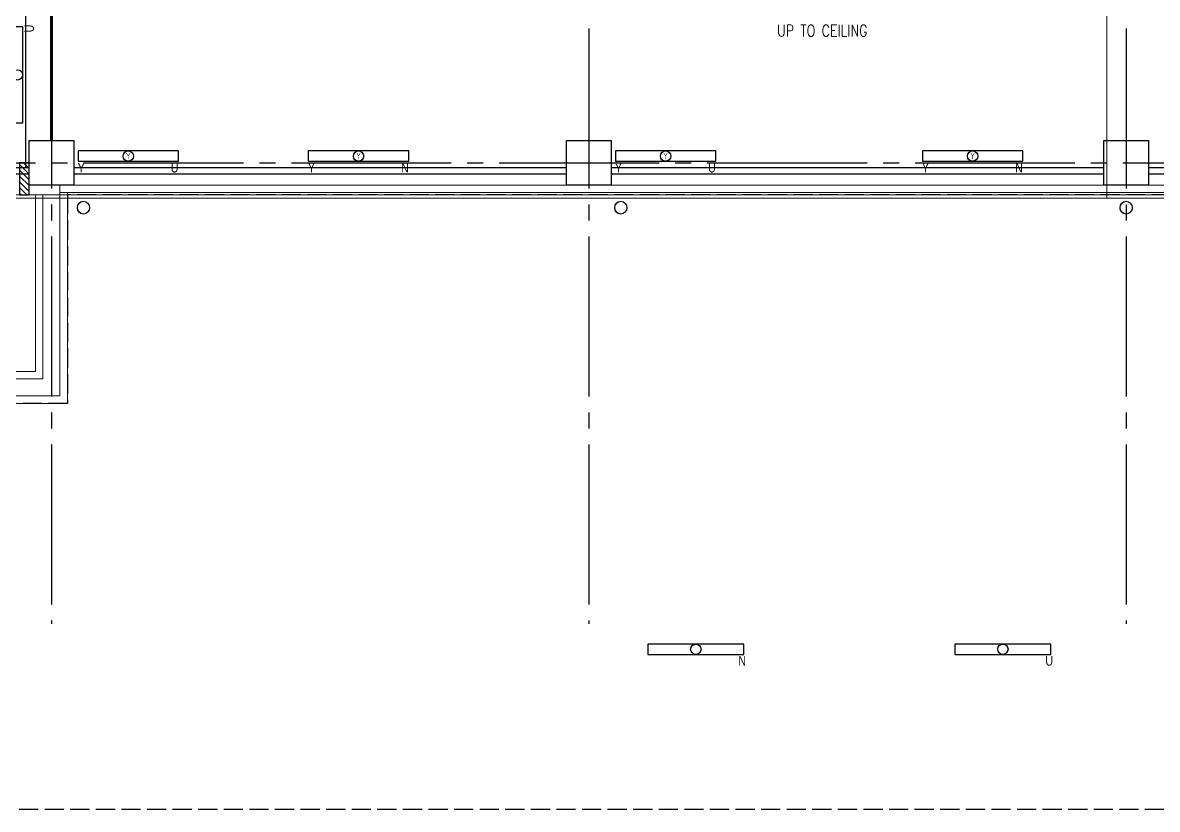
# Model space of a CAD drawing. Header units: millimetres. Extents: x -17313 to 27370, y -1010 to 13584.
# Drawn here: x 7635 to 9409, y -1010 to 219 of the extents above; entities that cross this region are included whole.
import ezdxf
from ezdxf.enums import TextEntityAlignment as Align

# ---------------------------------------------------------------- set-up
doc = ezdxf.new("R2010")
doc.units = ezdxf.units.MM
doc.header["$LTSCALE"] = 100
doc.linetypes.add('X-S-FAB-L10$0$COL-CEN-LIN', pattern=[3.25, 2.5, -0.25, 0.25, -0.25])
doc.linetypes.add('X-S-FAB-L10$0$HIDDEN', pattern=[0.4, 0.3, -0.1])
for name, color, linetype in [('0-XREF', 7, 'Continuous'), ('188K-SM-03-F10-ARCH-PA-Y2257103$0$K-Divider-7.5', 53, 'Continuous'), ('188K-SM-03-F10-ARCH-PA-Y2257103$0$K-P1S-2.5-單抗', 53, 'Continuous'), ('188K-SM-03-F10-ARCH-PA-Y2257103$0$K-岩棉 2hr 7.5-單抗', 53, 'Continuous'), ('188K-SM-03-F10-ARCH-PA-Y2257103$0$K-岩棉 2hr 7.5-非抗', 53, 'Continuous'), ('188K-SM-06-F10-ELEC-LIGHT-Y2257103$0$E-LIGHT(W)-N', 8, 'Continuous'), ('188K-SM-06-F10-ELEC-LIGHT-Y2257103$0$E-LIGHT(W)-U XLPE', 8, 'Continuous'), ('188K-SM-06-F10-ELEC-LIGHT-Y2257103$0$E-LIGHT(Y)-N', 8, 'Continuous'), ('188K-SM-06-F10-ELEC-LIGHT-Y2257103$0$E-LIGHT(Y)-U XLPE', 8, 'Continuous'), ('X-S-FAB-L10$0$0-DIM-TXT', 8, 'Continuous'), ('X-S-FAB-L10$0$A-OBJE-MEP', 8, 'Continuous'), ('X-S-FAB-L10$0$A-WALL-EX', 8, 'Continuous'), ('X-S-FAB-L10$0$A-WALL-IN', 8, 'Continuous'), ('X-S-FAB-L10$0$BLOCK', 8, 'Continuous'), ('X-S-FAB-L10$0$CCL', 8, 'X-S-FAB-L10$0$COL-CEN-LIN'), ('X-S-FAB-L10$0$COL-S', 8, 'Continuous'), ('X-S-FAB-L10$0$HID', 8, 'X-S-FAB-L10$0$HIDDEN'), ('X-S-FAB-L10$0$S-FNDN', 8, 'Continuous'), ('X-S-FAB-L10$0$S-SLAB-SHOW', 8, 'Continuous'), ('X-S-FAB-L10$0$WALL_188K_IN', 8, 'Continuous')]:
    doc.layers.add(name, color=color, linetype=linetype)
doc.layers.add('188K-SM-03-F10-ARCH-PA-Y2257103$0$K-0-TXT-高度', color=53, linetype='Continuous', plot=False)
doc.styles.add('188K-SM-03-F10-ARCH-PA-Y2257103$0$18P2-XFDP10$0$AA-TXT', font='simplex.shx', dxfattribs={"width": 0.8, "bigfont": 'chineset.shx'})
doc.styles.add('188K-SM-06-F10-ELEC-LIGHT-Y2257103$0$AE', font='isocp.shx', dxfattribs={"bigfont": 'chineset.shx'})
doc.styles.add('188K-SM-06-F10-ELEC-LIGHT-Y2257103$0$Standard', font='arial.ttf')
doc.styles.add('X-S-FAB-L10$0$CHINA', font='simplex.shx', dxfattribs={"width": 0.75, "bigfont": 'chineset.shx'})
doc.styles.add('X-S-FAB-L10$0$Standard', font='', dxfattribs={"width": 0.8})
doc.styles.add('X-S-FAB-L10$0$TG_NOTE_TEXT', font='simplex.shx', dxfattribs={"width": 0.75, "bigfont": 'chineset.shx'})
doc.styles.get('X-S-FAB-L10$0$Standard').set_extended_font_data('Microsoft JhengHei')

# ---------------------------------------------------------------- blocks, each defined once
blk = doc.blocks.new('X-S-FAB-L10$0$FAB2-L05')
at = {"layer": 'X-S-FAB-L10$0$CCL'}
for p, q in [((-18480, 11005), (-18480, 0)), ((-17640, 11005), (-17640, 0)), ((-16800, 11005), (-16800, 0)), ((-26880, 720), (1210, 720))]:
    blk.add_line(p, q, dxfattribs=at)
at = {"layer": 'X-S-FAB-L10$0$COL-S'}
for points in [[(-18515, 755), (-18445, 755), (-18445, 685), (-18515, 685)], [(-17675, 755), (-17605, 755), (-17605, 685), (-17675, 685)], [(-16835, 755), (-16765, 755), (-16765, 685), (-16835, 685)]]:
    blk.add_lwpolyline(points, close=True, dxfattribs=at)
blk = doc.blocks.new('X-S-FAB-L10')
at = {"layer": 'X-S-FAB-L10$0$WALL_188K_IN'}
h = blk.add_hatch(dxfattribs=at)
h.set_pattern_fill('LINE', color=256, scale=2, angle=135)
h.set_pattern_definition([(135, (7645, -98.3835), (-4.49013, -4.49013), [])])
h.paths.add_polyline_path([(7645, -50), (7645, 0), (7630, 0), (7630, -50)])
at = {"layer": 'X-S-FAB-L10$0$A-OBJE-MEP', "lineweight": 0, "flags": 128}
for points in [[(7739.5, -70, 1), (7720.5, -70, 1)], [(8579.5, -70, 1), (8560.5, -70, 1)], [(9369.5, -70, 1), (9350.5, -70, 1)]]:
    blk.add_lwpolyline(points, format="xyb", close=True, dxfattribs=at)
at = {"layer": 'X-S-FAB-L10$0$A-OBJE-MEP', "lineweight": 0}
for centre in [(7730, -70), (8570, -70), (9360, -70)]:
    blk.add_circle(centre, 10, dxfattribs=at)
at = {"layer": 'X-S-FAB-L10$0$A-WALL-EX', "lineweight": 0}
for p, q in [((7705, -35), (7693, -35)), ((7705, -35), (7693, -35)), ((7693, -35), (7693, -46.5)), ((7693, -46.5), (7705, -46.5)), ((7693, -46.5), (7705, -46.5)), ((12670, -46.5), (7705, -46.5))]:
    blk.add_line(p, q, dxfattribs=at)
at = {"layer": 'X-S-FAB-L10$0$A-WALL-EX', "lineweight": 0, "flags": 128}
for points in [[(7693, -35), (7693, -364)], [(7705, -35), (7693, -35)], [(12673.5, -35), (7705, -35)], [(7705, -364), (7705, -46.5)], [(7705, -50), (7705, -46.5)], [(7705, -50), (12670, -50)], [(7705, -50), (12670, -50)], [(7705, -50), (12670, -50)], [(7705, -50), (12670, -50)], [(7705, -50), (12670, -50)], [(7705, -50), (12670, -50)], [(7705, -50), (12670, -50)], [(7705, -50), (12670, -50)], [(7693, -364), (6827, -364)], [(7705, -376), (7705, -364)], [(6815, -376), (7705, -376)]]:
    blk.add_lwpolyline(points, dxfattribs=at)
at = {"layer": 'X-S-FAB-L10$0$A-WALL-IN', "lineweight": 0}
for p, q in [((7645, -35), (7645, -35)), ((7693, -50), (7693, -35)), ((7640, -50), (7654.95, -50)), ((7666.25, -50), (7693, -50))]:
    blk.add_line(p, q, dxfattribs=at)
at = {"layer": 'X-S-FAB-L10$0$A-WALL-IN', "lineweight": 0, "flags": 128}
for points in [[(7654.95, -50), (7654.95, -325.95)], [(7666.25, -337.25), (7666.25, -50)], [(7654.95, -325.95), (6865, -325.95)], [(6865, -337.25), (7654.95, -337.25)], [(7666.25, -337.25), (7654.95, -337.25)]]:
    blk.add_lwpolyline(points, dxfattribs=at)
at = {"layer": 'X-S-FAB-L10$0$COL-S'}
for p, q in [((7645, 35), (7715, 35)), ((7645, -35), (7645, 35)), ((7715, 35), (7715, -35)), ((8485, 35), (8555, 35)), ((8485, -35), (8485, 35)), ((8555, 35), (8555, -35)), ((9325, 35), (9395, 35)), ((9325, -35), (9325, 35)), ((9395, 35), (9395, -35)), ((7715, -35), (7645, -35)), ((8555, -35), (8485, -35)), ((9395, -35), (9325, -35))]:
    blk.add_line(p, q, dxfattribs=at)
at = {"layer": 'X-S-FAB-L10$0$HID'}
for p, q in [((12670, -50), (7705, -50)), ((7705, -50), (7705, -376)), ((7705, -376), (6804.756, -376)), ((2509.405, -1010), (17209, -1010))]:
    blk.add_line(p, q, dxfattribs=at)
at = {"layer": 'X-S-FAB-L10$0$S-FNDN', "lineweight": 0, "flags": 128}
for points in [[(11935, 9055), (4350, 9055), (4350, 7470), (9330, 7470), (9330, -55), (11935, -55), (11935, 4530), (11070, 4530), (11070, 5003), (11935, 5003)], [(4350, 7470), (1830, 7470), (1830, 1500), (1812.5, 1500), (1812.5, -55), (9330, -55), (9330, 7470)]]:
    blk.add_lwpolyline(points, close=True, dxfattribs=at)
at = {"layer": 'X-S-FAB-L10$0$S-SLAB-SHOW', "lineweight": 0, "flags": 128}
for points in [[(7705, -376), (6815, -376), (6815, -326), (7406, -326), (7406, -198), (7416, -198), (7416, -178), (7380, -178), (7380, -50), (7705, -50)], [(7655, -50), (7655, -326), (7406, -326), (7406, -198), (7416, -198), (7416, -178), (7380, -178), (7380, -50)]]:
    blk.add_lwpolyline(points, close=True, dxfattribs=at)
at = {"layer": 'X-S-FAB-L10$0$WALL_188K_IN'}
blk.add_lwpolyline([(7645, -50), (7645, 0), (7630, 0), (7630, -50)], close=True, dxfattribs=at)
at = {"layer": 'X-S-FAB-L10$0$BLOCK'}
blk.add_blockref('X-S-FAB-L10$0$FAB2-L05', (26160, -720), dxfattribs=at)
at = {"style": 'X-S-FAB-L10$0$TG_NOTE_TEXT', "width": 0.5, "flags": 1}
for p in [(7463.301, 9020), (18268.251, 8649), (11197.77, 4800.167), (16485.801, 4800.167), (25420.27, 2635), (13360, 320.001, 0), (7463.301, -33.333)]:
    blk.add_attdef('WH', text='', height=20, dxfattribs=at).set_placement(p, align=Align.BOTTOM_LEFT)
at = {"width": 0.5}
for style, p in [('X-S-FAB-L10$0$TG_NOTE_TEXT', (7585, 9020)), ('X-S-FAB-L10$0$TG_NOTE_TEXT', (18389.95, 8649)), ('X-S-FAB-L10$0$TG_NOTE_TEXT', (11117.5, 4813.5)), ('X-S-FAB-L10$0$TG_NOTE_TEXT', (16607.5, 4813.5)), ('X-S-FAB-L10$0$TG_NOTE_TEXT', (25350, 2635)), ('X-S-FAB-L10$0$Standard', (13129.375, 325.001, 0)), ('X-S-FAB-L10$0$TG_NOTE_TEXT', (7585, -20))]:
    blk.add_attdef('DESC', text='', height=10, dxfattribs=dict(at, style=style)).set_placement(p, align=Align.BOTTOM_LEFT)
for tag, style, p in [('TYPE', 'X-S-FAB-L10$0$TG_NOTE_TEXT', (7619.286, 9020)), ('NO', 'X-S-FAB-L10$0$TG_NOTE_TEXT', (7650.095, 9020)), ('TYPE', 'X-S-FAB-L10$0$TG_NOTE_TEXT', (18424.236, 8649)), ('NO', 'X-S-FAB-L10$0$TG_NOTE_TEXT', (18455.045, 8649)), ('NO', 'X-S-FAB-L10$0$TG_NOTE_TEXT', (11088.595, 4813.5)), ('TYPE', 'X-S-FAB-L10$0$TG_NOTE_TEXT', (11151.786, 4813.5)), ('TYPE', 'X-S-FAB-L10$0$TG_NOTE_TEXT', (16641.786, 4813.5)), ('NO', 'X-S-FAB-L10$0$TG_NOTE_TEXT', (16672.595, 4813.5)), ('NO', 'X-S-FAB-L10$0$TG_NOTE_TEXT', (25313, 2635)), ('TYPE', 'X-S-FAB-L10$0$TG_NOTE_TEXT', (25350, 2635)), ('NO', 'X-S-FAB-L10$0$Standard', (13100, 320.001, 0)), ('TYPE', 'X-S-FAB-L10$0$Standard', (13129.375, 320.001, 0)), ('TYPE', 'X-S-FAB-L10$0$TG_NOTE_TEXT', (7619.286, -20)), ('NO', 'X-S-FAB-L10$0$TG_NOTE_TEXT', (7650.095, -20))]:
    blk.add_attdef(tag, text='', height=10, dxfattribs=dict(at, style=style)).set_placement(p, align=Align.BOTTOM_RIGHT)
at = {"style": 'X-S-FAB-L10$0$TG_NOTE_TEXT', "width": 0.5, "flags": 1}
for rotation, p in [(180, (43, 7480)), (180, (943, 7480)), (90, (24310, 3717.77)), (270, (17080, 1711.699))]:
    blk.add_attdef('WH', text='', height=20, rotation=rotation, dxfattribs=at).set_placement(p, align=Align.BOTTOM_LEFT)
at = {"width": 0.5}
for rotation, style, p in [(180, 'X-S-FAB-L10$0$Standard', (317.625, 7480)), (180, 'X-S-FAB-L10$0$Standard', (1217.625, 7480)), (90, 'X-S-FAB-L10$0$TG_NOTE_TEXT', (24310, 3647.5)), (270, 'X-S-FAB-L10$0$TG_NOTE_TEXT', (17080, 1605))]:
    blk.add_attdef('DESC', text='', height=10, rotation=rotation, dxfattribs=dict(at, style=style)).set_placement(p, align=Align.BOTTOM_LEFT)
for tag, rotation, style, p in [('TYPE', 180, 'X-S-FAB-L10$0$Standard', (317.625, 7480)), ('NO', 180, 'X-S-FAB-L10$0$Standard', (347, 7480)), ('TYPE', 180, 'X-S-FAB-L10$0$Standard', (1217.625, 7480)), ('NO', 180, 'X-S-FAB-L10$0$Standard', (1247, 7480)), ('TYPE', 90, 'X-S-FAB-L10$0$TG_NOTE_TEXT', (24310, 3647.5)), ('NO', 90, 'X-S-FAB-L10$0$TG_NOTE_TEXT', (24310, 3610.5)), ('TYPE', 270, 'X-S-FAB-L10$0$TG_NOTE_TEXT', (17080, 1605)), ('NO', 270, 'X-S-FAB-L10$0$TG_NOTE_TEXT', (17080, 1573))]:
    blk.add_attdef(tag, text='', height=10, rotation=rotation, dxfattribs=dict(at, style=style)).set_placement(p, align=Align.BOTTOM_RIGHT)
at = {"layer": 'X-S-FAB-L10$0$0-DIM-TXT', "style": 'X-S-FAB-L10$0$CHINA', "width": 0.75}
for p in [(667.414, 7855.1, -2689.4), (22627.353, 6728.814), (25644.722, 6728.814), (24778.787, 5569.051), (1118.252, 4980), (417.801, 4594.623), (23874.84, 4355), (22927.43, 4330.122), (23749.869, 3901.367), (417.801, 3765.236), (1118.252, 3730), (417.801, 3115.79), (536.882, 2227.832), (16908.994, 1782.652), (888.445, 880.466), (16977.43, 750), (18878.841, 750), (25641.221, 553.233), (21364.03, 526.894)]:
    blk.add_attdef('HIG', text='', height=80, dxfattribs=at).set_placement(p, align=Align.MIDDLE_LEFT)
blk = doc.blocks.new('188K-SM-03-F10-ARCH-PA-Y2257103')
at = {"layer": '188K-SM-03-F10-ARCH-PA-Y2257103$0$K-Divider-7.5', "const_width": 5}
blk.add_lwpolyline([(7680, 310), (7680, 35)], dxfattribs=at)
at = {"layer": '188K-SM-03-F10-ARCH-PA-Y2257103$0$K-P1S-2.5-單抗'}
blk.add_line((7640, -7.5, 0), (7640, 310, 0), dxfattribs=at)
at = {"layer": '188K-SM-03-F10-ARCH-PA-Y2257103$0$K-岩棉 2hr 7.5-單抗'}
for p, q in [((7645, -7.5, 0), (7615, -7.5, 0)), ((7645, -17.5, 0), (7615, -17.5, 0))]:
    blk.add_line(p, q, dxfattribs=at)
at = {"layer": '188K-SM-03-F10-ARCH-PA-Y2257103$0$K-岩棉 2hr 7.5-非抗'}
for p, q in [((8485, -7.5, 0), (7715, -7.5, 0)), ((8485, -17.5), (7715, -17.5, 0)), ((9325, -7.5, 0), (8555, -7.5, 0)), ((9325, -17.5), (8555, -17.5, 0)), ((10165, -7.5, 0), (9395, -7.5, 0)), ((10165, -17.5), (9395, -17.5, 0))]:
    blk.add_line(p, q, dxfattribs=at)
at = {"layer": '188K-SM-03-F10-ARCH-PA-Y2257103$0$K-0-TXT-高度', "style": '188K-SM-03-F10-ARCH-PA-Y2257103$0$18P2-XFDP10$0$AA-TXT', "width": 0.8}
blk.add_text('UP TO CEILING', height=18, rotation=360, dxfattribs=at).set_placement((8885, 206.5, 0), align=Align.MIDDLE)
blk = doc.blocks.new('188K-SM-06-F10-ELEC-LIGHT-Y2257103$0$防塵防水燈(黃光)-CAS')
at = {"ltscale": 600}
blk.add_lwpolyline([(-78.5, -8.1), (78.5, -8.1), (78.5, 8.1), (-78.5, 8.1)], close=True, dxfattribs=at)
blk.add_circle((0, 0), 8.1, dxfattribs=at)
at = {"style": '188K-SM-06-F10-ELEC-LIGHT-Y2257103$0$AE', "width": 0.7}
blk.add_text('Y', height=10, dxfattribs=at).set_placement((0, 0), align=Align.MIDDLE)
at = {"style": '188K-SM-06-F10-ELEC-LIGHT-Y2257103$0$Standard', "width": 0.8}
for s, p in [('Y', (-68, -18.1)), ('N', (78.5, -18.1))]:
    blk.add_text(s, height=15, dxfattribs=at).set_placement(p, align=Align.MIDDLE_RIGHT)
blk = doc.blocks.new('*U379')
at = {"ltscale": 600}
blk.add_lwpolyline([(-78.5, -8.1), (78.5, -8.1), (78.5, 8.1), (-78.5, 8.1)], close=True, dxfattribs=at)
blk.add_circle((0, 0), 8.1, dxfattribs=at)
at = {"style": '188K-SM-06-F10-ELEC-LIGHT-Y2257103$0$AE', "width": 0.7}
blk.add_text('Y', height=10, dxfattribs=at).set_placement((0, 0), align=Align.MIDDLE)
at = {"style": '188K-SM-06-F10-ELEC-LIGHT-Y2257103$0$Standard', "width": 0.8}
for s, p in [('Y', (-68, -18.1)), ('U', (78.5, -18.1))]:
    blk.add_text(s, height=15, dxfattribs=at).set_placement(p, align=Align.MIDDLE_RIGHT)
blk = doc.blocks.new('*U307')
at = {"ltscale": 600}
blk.add_lwpolyline([(-75, -8.1), (75, -8.1), (75, 8.1), (-75, 8.1)], close=True, dxfattribs=at)
blk.add_circle((0, 0), 8.1, dxfattribs=at)
at = {"style": '188K-SM-06-F10-ELEC-LIGHT-Y2257103$0$Standard', "width": 0.8}
blk.add_text('U', height=15, rotation=360, dxfattribs=at).set_placement((78.5, -18.1), align=Align.MIDDLE_RIGHT)
blk = doc.blocks.new('*U306')
at = {"ltscale": 600}
blk.add_lwpolyline([(75, 8.1), (-75, 8.1), (-75, -8.1), (75, -8.1)], close=True, dxfattribs=at)
blk.add_circle((0, 0), 8.1, dxfattribs=at)
at = {"style": '188K-SM-06-F10-ELEC-LIGHT-Y2257103$0$Standard', "width": 0.8}
blk.add_text('N', height=15, rotation=360, dxfattribs=at).set_placement((78.5, -18.1), align=Align.MIDDLE_RIGHT)
blk = doc.blocks.new('188K-SM-06-F10-ELEC-LIGHT-Y2257103')
at = {"layer": '188K-SM-06-F10-ELEC-LIGHT-Y2257103$0$E-LIGHT(W)-N'}
blk.add_blockref('*U306', (8687.3, -760, 0), dxfattribs=at)
at = {"layer": '188K-SM-06-F10-ELEC-LIGHT-Y2257103$0$E-LIGHT(W)-U XLPE', "rotation": 90}
blk.add_blockref('*U307', (7626.9, 137.5, 0), dxfattribs=at)
at = {"layer": '188K-SM-06-F10-ELEC-LIGHT-Y2257103$0$E-LIGHT(W)-U XLPE'}
blk.add_blockref('*U307', (9167.3, -760, 0), dxfattribs=at)
at = {"layer": '188K-SM-06-F10-ELEC-LIGHT-Y2257103$0$E-LIGHT(Y)-N'}
for p in [(8160, 10.6, 0), (9120, 10.6, 0)]:
    blk.add_blockref('188K-SM-06-F10-ELEC-LIGHT-Y2257103$0$防塵防水燈(黃光)-CAS', p, dxfattribs=at)
at = {"layer": '188K-SM-06-F10-ELEC-LIGHT-Y2257103$0$E-LIGHT(Y)-U XLPE'}
for p in [(7800, 10.6, 0), (8640, 10.6, 0)]:
    blk.add_blockref('*U379', p, dxfattribs=at)

msp = doc.modelspace()

# ---------------------------------------------------------------- block references
at = {"layer": '0-XREF'}
for name in ['X-S-FAB-L10', '188K-SM-06-F10-ELEC-LIGHT-Y2257103', '188K-SM-03-F10-ARCH-PA-Y2257103']:
    msp.add_blockref(name, (0, 0), dxfattribs=at)

doc.saveas('drawing.dxf')
